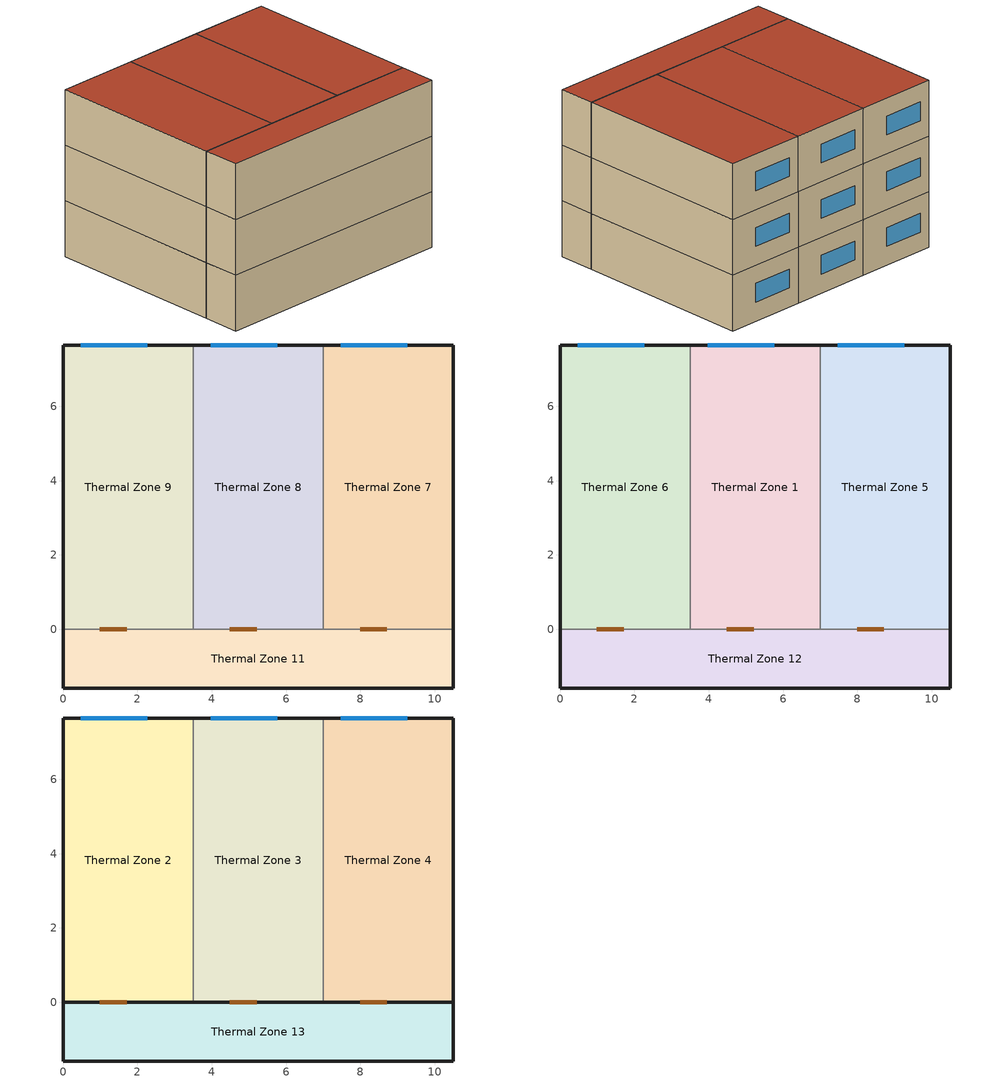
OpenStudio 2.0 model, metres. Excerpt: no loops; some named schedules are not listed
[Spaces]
Thermal Zone 9
 floor ground (ExtSlabCarpet 4in ClimateZone 1-8): 3.5,7.65 3.5,0 0,0 0,7.65 z0
 wall outside (ASHRAE 189.1-2009 ExtWall Mass ClimateZone 1): 3.5,7.65 0,7.65 0,0 z0:2.35
 wall to Thermal Zone 11 (Interior Wall): 0,0 3.5,0 z0:2.35
 wall to Thermal Zone 8 (Interior Wall): 3.5,0 3.5,7.65 z0:2.35
 window (ASHRAE 189.1-2009 ExtWindow ClimateZone 1): 2.26,7.65 0.47,7.65 z0.8:1.59
 door inside (Interior Door): 0.99,0 1.71,0 z0:1.76
Thermal Zone 7
 floor ground (ExtSlabCarpet 4in ClimateZone 1-8): 10.5,7.65 10.5,0 7,0 7,7.65 z0
 wall outside (ASHRAE 189.1-2009 ExtWall Mass ClimateZone 1): 10.5,0 10.5,7.65 7,7.65 z0:2.35
 wall to Thermal Zone 11 (Interior Wall): 7,0 10.5,0 z0:2.35
 wall to Thermal Zone 8 (Interior Wall): 7,7.65 7,0 z0:2.35
 window (ASHRAE 189.1-2009 ExtWindow ClimateZone 1): 9.26,7.65 7.47,7.65 z0.8:1.59
 door inside (Exterior Door): 7.99,0 8.71,0 z0:1.76
Thermal Zone 8
 floor ground (ExtSlabCarpet 4in ClimateZone 1-8): 7,7.65 7,0 3.5,0 3.5,7.65 z0
 wall outside (ASHRAE 189.1-2009 ExtWall Mass ClimateZone 1): 7,7.65 3.5,7.65 z0:2.35
 wall to Thermal Zone 11 (Interior Wall): 3.5,0 7,0 z0:2.35
 window (ASHRAE 189.1-2009 ExtWindow ClimateZone 1): 5.76,7.65 3.97,7.65 z0.8:1.59
 door inside (Exterior Door): 4.49,0 5.21,0 z0:1.76
Thermal Zone 11
 floor ground (ExtSlabCarpet 4in ClimateZone 1-8): 10.5,0 10.5,-1.58 0,-1.58 0,0 z0
 wall outside (Interior Wall): 10.5,-1.58 10.5,0 z0:2.35
 wall outside (ASHRAE 189.1-2009 ExtWall Mass ClimateZone 5): 0,0 0,-1.58 10.5,-1.58 z0:2.35
Thermal Zone 6
 floor to Thermal Zone 9 (Interior Floor): 3.5,7.65 3.5,0 0,0 0,7.65 z2.35
 wall outside (ASHRAE 189.1-2009 ExtWall Mass ClimateZone 5): 3.5,7.65 0,7.65 0,0 z2.35:4.7
 wall to Thermal Zone 1 (Interior Wall): 3.5,0 3.5,7.65 z2.35:4.7
 wall to Thermal Zone 12 (Interior Wall): 0,0 3.5,0 z2.35:4.7
 window (ASHRAE 189.1-2009 ExtWindow ClimateZone 4-5): 2.26,7.65 0.47,7.65 z3.15:3.94
 door inside (Interior Door): 0.99,0 1.71,0 z2.35:4.11
Thermal Zone 5
 floor to Thermal Zone 7 (Interior Floor): 10.5,7.65 10.5,0 7,0 7,7.65 z2.35
 wall outside (ASHRAE 189.1-2009 ExtWall Mass ClimateZone 1): 10.5,7.65 7,7.65 z2.35:4.7
 wall outside (Interior Wall): 10.5,0 10.5,7.65 z2.35:4.7
 wall to Thermal Zone 12 (Interior Wall): 7,0 10.5,0 z2.35:4.7
 wall to Thermal Zone 1 (Interior Wall): 7,7.65 7,0 z2.35:4.7
 window (ASHRAE 189.1-2009 ExtWindow ClimateZone 1): 9.26,7.65 7.47,7.65 z3.15:3.94
 door inside (Exterior Door): 7.99,0 8.71,0 z2.35:4.11
Thermal Zone 1
 floor to Thermal Zone 8 (Interior Floor): 7,7.65 7,0 3.5,0 3.5,7.65 z2.35
 wall outside (ASHRAE 189.1-2009 ExtWall Mass ClimateZone 1): 7,7.65 3.5,7.65 z2.35:4.7
 wall to Thermal Zone 12 (Interior Wall): 3.5,0 7,0 z2.35:4.7
 window (ASHRAE 189.1-2009 ExtWindow ClimateZone 1): 5.76,7.65 3.97,7.65 z3.15:3.94
 door inside (Exterior Door): 4.49,0 5.21,0 z2.35:4.11
Thermal Zone 12
 floor to Thermal Zone 11 (Interior Floor): 10.5,0 10.5,-1.58 0,-1.58 0,0 z2.35
 wall outside (ASHRAE 189.1-2009 ExtWall Mass ClimateZone 5): 0,0 0,-1.58 10.5,-1.58 10.5,0 z2.35:4.7
Thermal Zone 2
 floor to Thermal Zone 6 (Interior Floor): 3.5,7.65 3.5,0 0,0 0,7.65 z4.7
 wall outside (ASHRAE 189.1-2009 ExtWall Mass ClimateZone 1): 3.5,7.65 0,7.65 0,0 z4.7:7.05
 wall to Thermal Zone 3 (Interior Wall): 3.5,0 3.5,7.65 z4.7:7.05
 wall to Thermal Zone 13 (Interior Wall): 0,0 3.5,0 z4.7:7.05
 window (ASHRAE 189.1-2009 ExtWindow ClimateZone 1): 2.26,7.65 0.47,7.65 z5.5:6.29
 door inside (Interior Door): 0.99,0 1.71,0 z4.7:6.46
 roof outside (Interior Ceiling): 3.5,0 3.5,7.65 0,7.65 0,0 z7.05
Thermal Zone 13
 floor to Thermal Zone 12 (Interior Floor): 10.5,0 10.5,-1.58 0,-1.58 0,0 z4.7
 wall outside (ASHRAE 189.1-2009 ExtWall Mass ClimateZone 5): 0,0 0,-1.58 10.5,-1.58 10.5,0 z4.7:7.05
 wall outside (Interior Wall): 10.5,0 0,0 z4.7:7.05
 wall to Thermal Zone 3 (Interior Wall): 7,0 3.5,0 z4.7:7.05
 wall to Thermal Zone 4 (ASHRAE 189.1-2009 ExtWall Mass ClimateZone 1): 10.5,0 7,0 z4.7:7.05
 door inside (Exterior Door): 5.21,0 4.49,0 / 8.71,0 7.99,0 z4.7:6.46
 roof outside (Interior Ceiling): 10.5,-1.58 10.5,0 0,0 0,-1.58 z7.05
Thermal Zone 3
 floor to Thermal Zone 1 (Interior Floor): 7,7.65 7,0 3.5,0 3.5,7.65 z4.7
 wall outside (ASHRAE 189.1-2009 ExtWall Mass ClimateZone 1): 7,7.65 3.5,7.65 z4.7:7.05
 wall to Thermal Zone 4 (Interior Wall): 7,0 7,7.65 z4.7:7.05
 window (ASHRAE 189.1-2009 ExtWindow ClimateZone 1): 5.76,7.65 3.97,7.65 z5.5:6.29
 roof outside (Interior Ceiling): 7,0 7,7.65 3.5,7.65 3.5,0 z7.05
Thermal Zone 4
 floor to Thermal Zone 5 (Interior Floor): 10.5,7.65 10.5,0 7,0 7,7.65 z4.7
 wall outside (ASHRAE 189.1-2009 ExtWall Mass ClimateZone 1): 10.5,0 10.5,7.65 7,7.65 z4.7:7.05
 window (ASHRAE 189.1-2009 ExtWindow ClimateZone 1): 9.26,7.65 7.47,7.65 z5.5:6.29
 roof outside (Interior Ceiling): 10.5,0 10.5,7.65 7,7.65 7,0 z7.05
[Site]
TAIPEI: Latitude {deg}=25.07; Longitude {deg}=121.55; Time Zone {hr}=8; Elevation {m}=6
[SizingPeriod:DesignDay] Barometric Pressure {Pa}=101253; Sky Clearness=0; Rain Indicator=0; Snow Indicator=0; Day of Month=21; Daylight Saving Time Indicator=0; Dry-Bulb Temperature Range Modifier Type=DefaultMultipliers
Name | Maximum Dry-Bulb Temperature {C} | Daily Dry-Bulb Temperature Range {deltaC} | Humidity Indicating Conditions at Maximum Dry-Bulb | Wind Speed {m/s} | Wind Direction {deg} | Month | Day Type | Humidity Indicating Type | Solar Model Indicator | ASHRAE Taub | ASHRAE Taud
TAIPEI Ann Htg Wind 99.6% Condns WS=>MCDB | 17.3 | 0 | 17.3 | 9 | 90 | 1 | WinterDesignDay | Wetbulb | ASHRAEClearSky
TAIPEI Ann Clg .4% Condns Enth=>MDB | 32.9 | 7.2 | 89800 | 5 | 270 | 7 | SummerDesignDay | Enthalpy | ASHRAETau | 0.538 | 1.93
TAIPEI Ann Hum_n 99.6% Condns DP=>MCDB | 11.4 | 0 | 3.8 | 1.8 | 90 | 1 | WinterDesignDay | Dewpoint | ASHRAEClearSky
TAIPEI Ann Htg 99.6% Condns DB | 9 | 0 | 9 | 1.8 | 90 | 1 | WinterDesignDay | Wetbulb | ASHRAEClearSky
[Building]
Building 1
[ClimateZones]
Climate Zone Institution Name 2=CEC; Climate Zone Document Name 2=California Climate Zone Descriptions; Climate Zone Document Year 2=1995
[Construction]
ASHRAE 189.1-2009 ExtWall Mass ClimateZone 1: 1IN Stucco, 8IN Concrete HW, Wall Insulation [31], 1/2IN Gypsum
ASHRAE 189.1-2009 ExtWindow ClimateZone 4-5: Theoretical Glass [207]
Interior Wall; Interior Wall 2: G01a 19mm gypsum board, F04 Wall air space resistance, G01a 19mm gypsum board
ASHRAE 189.1-2009 ExtWall Mass ClimateZone 5: 1IN Stucco, 8IN Concrete HW, Wall Insulation [40], 1/2IN Gypsum
Exterior Door; Exterior Door 2: F08 Metal surface, I01 25mm insulation board
Interior Ceiling; Interior Ceiling 2: M11 100mm lightweight concrete, F05 Ceiling air space resistance, F16 Acoustic tile
Interior Door; Interior Partition 2; Interior Door 2: G05 25mm wood
ASHRAE 189.1-2009 ExtWindow ClimateZone 1: Theoretical Glass [167]
ExtSlabCarpet 4in ClimateZone 1-8; ExtSlabCarpet 4in ClimateZone 1-8 2: MAT-CC05 4 HW CONCRETE, CP02 CARPET PAD
Interior Floor; Interior Floor 2: F16 Acoustic tile, F05 Ceiling air space resistance, M11 100mm lightweight concrete
ASHRAE 189.1-2009 ExtWall Mass ClimateZone 8: 1IN Stucco, 8IN Concrete HW, Wall Insulation [36], 1/2IN Gypsum
ASHRAE 189.1-2009 ExtRoof IEAD ClimateZone 2-5 2: Roof Membrane, Roof Insulation [21], Metal Decking
ASHRAE 189.1-2009 ExtWindow ClimateZone 8: Theoretical Glass [202] 2
Interior Window 2: Clear 3mm 2
[Material] Thermal Absorptance=0.9
Name | Roughness | Thickness {m} | Conductivity {W/m-K} | Density {kg/m3} | Specific Heat {J/kg-K} | Solar Absorptance | Visible Absorptance
1IN Stucco | Smooth | 0.0253 | 0.6918 | 1858 | 837 | 0.92 | 0.92
8IN Concrete HW | MediumRough | 0.2033 | 1.7296 | 2243 | 837 | 0.65 | 0.65
Wall Insulation [31] | MediumRough | 0.0337 | 0.0432 | 91 | 837 | 0.5 | 0.5
1/2IN Gypsum | Smooth | 0.0127 | 0.16 | 784.9 | 830 | 0.4 | 0.4
G01a 19mm gypsum board | MediumSmooth | 0.019 | 0.16 | 800 | 1090 | 0.4 | 0.4
Wall Insulation [40] | MediumRough | 0.0794 | 0.0432 | 91 | 837 | 0.5 | 0.5
F08 Metal surface | Smooth | 0.0008 | 45.28 | 7824 | 500 | 0.7 | 0.7
I01 25mm insulation board | MediumRough | 0.0254 | 0.03 | 43 | 1210 | 0.6 | 0.6
Wall Insulation [36] | MediumRough | 0.0566 | 0.0432 | 91 | 837 | 0.5 | 0.5
M11 100mm lightweight concrete | MediumRough | 0.1016 | 0.53 | 1280 | 840 | 0.5 | 0.5
F16 Acoustic tile | MediumSmooth | 0.0191 | 0.06 | 368 | 590 | 0.3 | 0.3
G05 25mm wood | MediumSmooth | 0.0254 | 0.15 | 608 | 1630 | 0.5 | 0.5
Roof Membrane | VeryRough | 0.0095 | 0.16 | 1121.29 | 1460 | 0.7 | 0.7
Metal Decking | MediumSmooth | 0.0015 | 45.006 | 7680 | 418.4 | 0.6 | 0.6
MAT-CC05 4 HW CONCRETE | Rough | 0.1016 | 1.311 | 2240 | 836.8 | 0.85 | 0.85
Roof Insulation [21] | MediumRough | 0.2105 | 0.049 | 265 | 836.8 | 0.7 | 0.7
[WindowMaterial:Glazing] Optical Data Type=SpectralAverage; Thickness {m}=0.003; Back Side Solar Reflectance at Normal Incidence=0; Back Side Visible Reflectance at Normal Incidence=0; Infrared Transmittance at Normal Incidence=0; Dirt Correction Factor for Solar and Visible Transmittance=1; Solar Diffusing=No
Name | Solar Transmittance at Normal Incidence | Front Side Solar Reflectance at Normal Incidence | Visible Transmittance at Normal Incidence | Front Side Visible Reflectance at Normal Incidence | Front Side Infrared Hemispherical Emissivity | Back Side Infrared Hemispherical Emissivity | Conductivity {W/m-K}
Theoretical Glass [207] | 0.3311 | 0.6189 | 0.44 | 0.51 | 0.9 | 0.9 | 0.0133
Theoretical Glass [167] | 0.2374 | 0.7126 | 0.2512 | 0.6988 | 0.985 | 0.985 | 2.1073
Theoretical Glass [202] 2 | 0.2325 | 0.7175 | 0.3192 | 0.6308 | 0.9 | 0.9 | 0.0192
Clear 3mm 2 | 0.837 | 0.075 | 0.898 | 0.081 | 0.84 | 0.84 | 0.9
[Material:AirGap]
Name | Thermal Resistance {m2-K/W}
F04 Wall air space resistance | 0.15
F05 Ceiling air space resistance | 0.18
[Material:NoMass]
CP02 CARPET PAD: Roughness=Smooth; Thermal Resistance {m2-K/W}=0.1; Thermal Absorptance=0.9; Solar Absorptance=0.8; Visible Absorptance=0.8
[DefaultConstructionSet]
189.1-2009 - CZ3 - Office 1: Default Exterior Surface Constructions=Default Surface Constructions 10; Default Interior Surface Constructions=Default Surface Constructions 11; Default Ground Contact Surface Constructions=Default Surface Constructions 12; Default Exterior SubSurface Constructions=Default Sub Surface Constructions 7; Default Interior SubSurface Constructions=Default Sub Surface Constructions 8; Interior Partition Construction=Interior Partition 2
[DefaultSurfaceConstructions]
Name | Floor Construction | Wall Construction | Roof Ceiling Construction
Default Surface Constructions 10 | ExtSlabCarpet 4in ClimateZone 1-8 2 | ASHRAE 189.1-2009 ExtWall Mass ClimateZone 8 | ASHRAE 189.1-2009 ExtRoof IEAD ClimateZone 2-5 2
Default Surface Constructions 11 | Interior Floor 2 | Interior Wall 2 | Interior Ceiling 2
Default Surface Constructions 12 | ExtSlabCarpet 4in ClimateZone 1-8 2 | ExtSlabCarpet 4in ClimateZone 1-8 2 | ExtSlabCarpet 4in ClimateZone 1-8 2
[DefaultSubSurfaceConstructions]
Name | Fixed Window Construction | Operable Window Construction | Door Construction | Tubular Daylight Dome Construction | Tubular Daylight Diffuser Construction
Default Sub Surface Constructions 7 | ASHRAE 189.1-2009 ExtWindow ClimateZone 8 | ASHRAE 189.1-2009 ExtWindow ClimateZone 8 | Exterior Door 2 | Interior Window 2 | Interior Window 2
Default Sub Surface Constructions 8 | Interior Window 2 | Interior Window 2 | Interior Door 2
[ThermalZone] Use Ideal Air Loads=No
Name | Thermostat
Thermal Zone 9 Thermal Zone; Thermal Zone 2 Thermal Zone; Thermal Zone 6 Thermal Zone; Thermal Zone 7 Thermal Zone; Thermal Zone 8 Thermal Zone; Thermal Zone 11 Thermal Zone; Thermal Zone 5 Thermal Zone; Thermal Zone 13 Thermal Zone; Thermal Zone 3 Thermal Zone; Thermal Zone 4 Thermal Zone; Thermal Zone 12 Thermal Zone
Thermal Zone 1 Thermal Zone | Thermostat Setpoint Dual Setpoint 1
[Space]
Name | Space Type | Default Construction Set | Default Schedule Set | Thermal Zone
Thermal Zone 9 | 189.1-2009 - Office - IT_Room - CZ1-3 | 189.1-2009 - CZ3 - Office 1 | 189.1-2009 - Office - IT_Room - CZ1-3 Schedule Set 8 | Thermal Zone 9 Thermal Zone
Thermal Zone 2 | 189.1-2009 - Office - IT_Room - CZ1-3 | 189.1-2009 - CZ3 - Office 1 | 189.1-2009 - Office - IT_Room - CZ1-3 Schedule Set 1 | Thermal Zone 2 Thermal Zone
Thermal Zone 6 | 189.1-2009 - Office - IT_Room - CZ1-3 | 189.1-2009 - CZ3 - Office 1 | 189.1-2009 - Office - IT_Room - CZ1-3 Schedule Set 5 | Thermal Zone 6 Thermal Zone
Thermal Zone 7 | 189.1-2009 - Office - IT_Room - CZ1-3 | 189.1-2009 - CZ3 - Office 1 | 189.1-2009 - Office - IT_Room - CZ1-3 Schedule Set 6 | Thermal Zone 7 Thermal Zone
Thermal Zone 8 | 189.1-2009 - Office - IT_Room - CZ1-3 | 189.1-2009 - CZ3 - Office 1 | 189.1-2009 - Office - IT_Room - CZ1-3 Schedule Set 7 | Thermal Zone 8 Thermal Zone
Thermal Zone 11 |  |  |  | Thermal Zone 11 Thermal Zone
Thermal Zone 5 | 189.1-2009 - Office - IT_Room - CZ1-3 | 189.1-2009 - CZ3 - Office 1 | 189.1-2009 - Office - IT_Room - CZ1-3 Schedule Set 4 | Thermal Zone 5 Thermal Zone
Thermal Zone 13 |  |  |  | Thermal Zone 13 Thermal Zone
Thermal Zone 3 | 189.1-2009 - Office - IT_Room - CZ1-3 | 189.1-2009 - CZ3 - Office 1 | 189.1-2009 - Office - IT_Room - CZ1-3 Schedule Set 2 | Thermal Zone 3 Thermal Zone
Thermal Zone 1 | 189.1-2009 - Office - IT_Room - CZ1-3 | 189.1-2009 - CZ3 - Office 1 | 189.1-2009 - Office - IT_Room - CZ4-8 Schedule Set | Thermal Zone 1 Thermal Zone
Thermal Zone 10 | 189.1-2009 - Office - IT_Room - CZ1-3 | 189.1-2009 - CZ3 - Office 1 | 189.1-2009 - Office - IT_Room - CZ1-3 Schedule Set
Thermal Zone 4 | 189.1-2009 - Office - IT_Room - CZ1-3 | 189.1-2009 - CZ3 - Office 1 | 189.1-2009 - Office - IT_Room - CZ1-3 Schedule Set 3 | Thermal Zone 4 Thermal Zone
Thermal Zone 12 |  |  |  | Thermal Zone 12 Thermal Zone
[People:Definition] Number of People Calculation Method=People/Area; Fraction Radiant=0.3
Name | People per Space Floor Area {person/m2}
189.1-2009 - Office - IT_Room - CZ1-3 People Definition | 0.0538196
189.1-2009 - Office - OpenOffice - CZ4-8 People Definition | 0.0565105
[People]
Name | People Definition | Number of People Schedule | Activity Level Schedule | Space or SpaceType
189.1-2009 - Office - IT_Room - CZ1-3 People | 189.1-2009 - Office - IT_Room - CZ1-3 People Definition | Office Misc Occ | Office Activity
189.1-2009 - Office - OpenOffice - CZ4-8 People | 189.1-2009 - Office - OpenOffice - CZ4-8 People Definition | Office Work Occ | Office Activity
189.1-2009 - Office - IT_Room - CZ1-3 People 1 | 189.1-2009 - Office - IT_Room - CZ1-3 People Definition |  |  | 189.1-2009 - Office - IT_Room - CZ1-3
[ElectricEquipment:Definition] Design Level Calculation Method=Watts/Area
Name | Watts per Space Floor Area {W/m2}
189.1-2009 - Office - OpenOffice - CZ4-8 Electric Equipment Definition | 7.64238
189.1-2009 - Office - IT_Room - CZ1-3 Electric Equipment Definition | 16.7917
[ElectricEquipment]
Name | Electric Equipment Definition | Schedule | Space or SpaceType
189.1-2009 - Office - OpenOffice - CZ4-8 Electric Equipment | 189.1-2009 - Office - OpenOffice - CZ4-8 Electric Equipment Definition | Office Bldg Equip
189.1-2009 - Office - IT_Room - CZ1-3 Electric Equipment | 189.1-2009 - Office - IT_Room - CZ1-3 Electric Equipment Definition | Office Bldg Equip
189.1-2009 - Office - IT_Room - CZ1-3 Electric Equipment 1 | 189.1-2009 - Office - IT_Room - CZ1-3 Electric Equipment Definition |  | 189.1-2009 - Office - IT_Room - CZ1-3
[SpaceInfiltration:DesignFlowRate] Design Flow Rate Calculation Method=Flow/ExteriorArea
Name | Schedule | Flow per Exterior Surface Area {m3/s-m2} | Space or SpaceType
189.1-2009 - Office - IT_Room - CZ1-3 Infiltration | Office Infil Quarter On | 0.00030226
189.1-2009 - Office - OpenOffice - CZ4-8 Infiltration | Office Infil Quarter On | 0.000226568
189.1-2009 - Office - IT_Room - CZ1-3 Infiltration 1 |  | 0.00030226 | 189.1-2009 - Office - IT_Room - CZ1-3
189.1-2009 - Office - IT_Room - CZ1-3 Infiltration 2 |  | 0.00030226 | Thermal Zone 1
189.1-2009 - Office - IT_Room - CZ1-3 Infiltration 3 |  | 0.00030226 | Thermal Zone 9
189.1-2009 - Office - IT_Room - CZ1-3 Infiltration 4 |  | 0.00030226 | Thermal Zone 8
189.1-2009 - Office - IT_Room - CZ1-3 Infiltration 5 |  | 0.00030226 | Thermal Zone 7
189.1-2009 - Office - IT_Room - CZ1-3 Infiltration 7 |  | 0.00030226 | Thermal Zone 4
189.1-2009 - Office - IT_Room - CZ1-3 Infiltration 8 |  | 0.00030226 | Thermal Zone 5
189.1-2009 - Office - IT_Room - CZ1-3 Infiltration 9 |  | 0.00030226 | Thermal Zone 2
189.1-2009 - Office - IT_Room - CZ1-3 Infiltration 10 |  | 0.00030226 | Thermal Zone 3
189.1-2009 - Office - IT_Room - CZ1-3 Infiltration 11 |  | 0.00030226 | Thermal Zone 6
189.1-2009 - Office - IT_Room - CZ1-3 Infiltration 12 |  | 0.00030226 | Thermal Zone 10
[Lights:Definition] Design Level Calculation Method=Watts/Area; Watts per Space Floor Area {W/m2}=10.6563
189.1-2009 - Office - OpenOffice - CZ4-8 Lights Definition; 189.1-2009 - Office - IT_Room - CZ1-3 Lights Definition
[Lights]
Name | Lights Definition | Schedule | Space or SpaceType
189.1-2009 - Office - OpenOffice - CZ4-8 Lights | 189.1-2009 - Office - OpenOffice - CZ4-8 Lights Definition | Office Bldg Light
189.1-2009 - Office - IT_Room - CZ1-3 Lights | 189.1-2009 - Office - IT_Room - CZ1-3 Lights Definition | Office Bldg Light
189.1-2009 - Office - IT_Room - CZ1-3 Lights 1 | 189.1-2009 - Office - IT_Room - CZ1-3 Lights Definition |  | 189.1-2009 - Office - IT_Room - CZ1-3
[DefaultScheduleSet]
Name | Number of People Schedule | People Activity Level Schedule | Lighting Schedule | Electric Equipment Schedule | Infiltration Schedule
189.1-2009 - Office - IT_Room - CZ4-8 Schedule Set | Office Misc Occ 1 | Office Activity 1 | Office Bldg Light 1 | Office Bldg Equip 1 | Office Infil Quarter On 1
189.1-2009 - Office - IT_Room - CZ1-3 Schedule Set | Office Misc Occ 2 | Office Activity 2 | Office Bldg Light 2 | Office Bldg Equip 2 | Office Infil Quarter On 2
189.1-2009 - Office - IT_Room - CZ1-3 Schedule Set 1 | Office Misc Occ 3 | Office Activity 3 | Office Bldg Light 3 | Office Bldg Equip 3 | Office Infil Quarter On 3
189.1-2009 - Office - IT_Room - CZ1-3 Schedule Set 2 | Office Misc Occ 4 | Office Activity 4 | Office Bldg Light 4 | Office Bldg Equip 4 | Office Infil Quarter On 4
189.1-2009 - Office - IT_Room - CZ1-3 Schedule Set 3 | Office Misc Occ 5 | Office Activity 5 | Office Bldg Light 5 | Office Bldg Equip 5 | Office Infil Quarter On 5
189.1-2009 - Office - IT_Room - CZ1-3 Schedule Set 4 | Office Misc Occ 6 | Office Activity 6 | Office Bldg Light 6 | Office Bldg Equip 6 | Office Infil Quarter On 6
189.1-2009 - Office - IT_Room - CZ1-3 Schedule Set 5 | Office Misc Occ 7 | Office Activity 7 | Office Bldg Light 7 | Office Bldg Equip 7 | Office Infil Quarter On 7
189.1-2009 - Office - IT_Room - CZ1-3 Schedule Set 6 | Office Misc Occ 8 | Office Activity 8 | Office Bldg Light 8 | Office Bldg Equip 8 | Office Infil Quarter On 8
189.1-2009 - Office - IT_Room - CZ1-3 Schedule Set 7 | Office Misc Occ 9 | Office Activity 9 | Office Bldg Light 9 | Office Bldg Equip 9 | Office Infil Quarter On 9
189.1-2009 - Office - IT_Room - CZ1-3 Schedule Set 8 | Office Misc Occ 10 | Office Activity 10 | Office Bldg Light 10 | Office Bldg Equip 10 | Office Infil Quarter On 10
189.1-2009 - Office - IT_Room - CZ1-3 Schedule Set 9 | Office Misc Occ 13 | Office Activity 13 | Office Bldg Light 13 | Office Bldg Equip 13 | Office Infil Quarter On 13
[SpaceType]
189.1-2009 - Office - IT_Room - CZ1-3: Default Schedule Set=189.1-2009 - Office - IT_Room - CZ1-3 Schedule Set 9; Design Specification Outdoor Air Object=189.1-2009 - Office - IT_Room - CZ1-3 Ventilation; Standards Building Type=Office; Standards Space Type=IT_Room
[DesignSpecification:OutdoorAir]
189.1-2009 - Office - IT_Room - CZ1-3 Ventilation: Outdoor Air Method=Sum; Outdoor Air Flow per Floor Area {m3/s-m2}=0.000254
[SpaceInfiltration:EffectiveLeakageArea] Effective Air Leakage Area {cm2}=100; Stack Coefficient=0.1; Wind Coefficient=0.1
Name | Space or SpaceType
Space Infiltration Effective Leakage Area 1 | Thermal Zone 1
Space Infiltration Effective Leakage Area 2 | Thermal Zone 9
Space Infiltration Effective Leakage Area 3 | Thermal Zone 8
Space Infiltration Effective Leakage Area 4 | Thermal Zone 7
Space Infiltration Effective Leakage Area 6 | Thermal Zone 4
Space Infiltration Effective Leakage Area 7 | Thermal Zone 5
Space Infiltration Effective Leakage Area 8 | Thermal Zone 2
Space Infiltration Effective Leakage Area 9 | Thermal Zone 3
Space Infiltration Effective Leakage Area 10 | Thermal Zone 6
Space Infiltration Effective Leakage Area 11 | Thermal Zone 10
[ThermostatSetpoint:DualSetpoint]
Thermostat Setpoint Dual Setpoint 1: Cooling Setpoint Temperature Schedule=Large Office ClgSetp 1
[Schedule:Day]
Office Infil Quarter On Rule 1 Day Schedule; Office Bldg Equip Summer Design Day; Office Bldg Light Summer Design Day; Office Bldg Light Summer Design Day 1; Office Bldg Equip Summer Design Day 1; Office Bldg Light Summer Design Day 2; Office Bldg Equip Summer Design Day 2; Office Bldg Light Summer Design Day 3; Office Bldg Equip Summer Design Day 3; Office Infil Quarter On Rule 1 Day Schedule 3; Office Bldg Light Summer Design Day 4; Office Bldg Equip Summer Design Day 4; Office Bldg Light Summer Design Day 5; Office Bldg Equip Summer Design Day 5; Office Bldg Light Summer Design Day 6; Office Bldg Equip Summer Design Day 6; Office Bldg Light Summer Design Day 7; Office Bldg Equip Summer Design Day 7; Office Infil Quarter On Rule 1 Day Schedule 7; Office Bldg Light Summer Design Day 8; Office Bldg Equip Summer Design Day 8; Office Bldg Light Summer Design Day 9; Office Bldg Equip Summer Design Day 9; Office Bldg Light Summer Design Day 10; Office Bldg Equip Summer Design Day 10; Office Infil Quarter On Rule 1 Day Schedule 10; Office Bldg Light Summer Design Day 13; Office Bldg Equip Summer Design Day 13: 24, 0, 1
Office Infil Quarter On Default Schedule; Office Infil Quarter On Summer Design Day; Office Infil Quarter On Default Schedule 1; Office Infil Quarter On Summer Design Day 1; Office Infil Quarter On Default Schedule 2; Office Infil Quarter On Summer Design Day 2; Office Infil Quarter On Default Schedule 3; Office Infil Quarter On Summer Design Day 3; Office Infil Quarter On Default Schedule 4; Office Infil Quarter On Summer Design Day 4; Office Infil Quarter On Default Schedule 5; Office Infil Quarter On Summer Design Day 5; Office Infil Quarter On Default Schedule 6; Office Infil Quarter On Summer Design Day 6; Office Infil Quarter On Default Schedule 7; Office Infil Quarter On Summer Design Day 7; Office Infil Quarter On Default Schedule 8; Office Infil Quarter On Summer Design Day 8; Office Infil Quarter On Default Schedule 9; Office Infil Quarter On Summer Design Day 9; Office Infil Quarter On Default Schedule 10; Office Infil Quarter On Summer Design Day 10; Office Infil Quarter On Default Schedule 13; Office Infil Quarter On Summer Design Day 13: 6, 0, 1, 22, 0, 0.25, 24, 0, 1
Office Infil Quarter On Rule 2 Day Schedule; Office Infil Quarter On Winter Design Day; Office Infil Quarter On Winter Design Day 1; Office Infil Quarter On Winter Design Day 2; Office Infil Quarter On Winter Design Day 3; Office Infil Quarter On Rule 2 Day Schedule 3; Office Infil Quarter On Winter Design Day 4; Office Infil Quarter On Winter Design Day 5; Office Infil Quarter On Winter Design Day 6; Office Infil Quarter On Winter Design Day 7; Office Infil Quarter On Winter Design Day 8; Office Infil Quarter On Winter Design Day 9; Office Infil Quarter On Winter Design Day 10; Office Infil Quarter On Rule 2 Day Schedule 10; Office Infil Quarter On Winter Design Day 13: 6, 0, 1, 18, 0, 0.25, 24, 0, 1
Office Bldg Occ Rule 1 Day Schedule 1; Office Bldg Occ Winter Design Day 1; Office Bldg Occ Rule 1 Day Schedule; Office Bldg Equip Winter Design Day; Office Bldg Occ Winter Design Day; Office Bldg Light Winter Design Day; Office Bldg Occ Winter Design Day 2; Office Bldg Light Winter Design Day 1; Office Bldg Equip Winter Design Day 1; Office Bldg Occ Winter Design Day 3; Office Bldg Light Winter Design Day 2; Office Bldg Equip Winter Design Day 2; Office Bldg Occ Winter Design Day 4; Office Bldg Occ Rule 1 Day Schedule 4; Office Bldg Light Winter Design Day 3; Office Bldg Equip Winter Design Day 3; Office Bldg Occ Winter Design Day 5; Office Bldg Light Winter Design Day 4; Office Bldg Equip Winter Design Day 4; Office Bldg Occ Winter Design Day 6; Office Bldg Light Winter Design Day 5; Office Bldg Equip Winter Design Day 5; Office Bldg Occ Winter Design Day 7; Office Bldg Light Winter Design Day 6; Office Bldg Equip Winter Design Day 6; Office Bldg Occ Winter Design Day 8; Office Bldg Occ Rule 1 Day Schedule 8; Office Bldg Light Winter Design Day 7; Office Bldg Equip Winter Design Day 7; Office Bldg Occ Winter Design Day 9; Office Bldg Light Winter Design Day 8; Office Bldg Equip Winter Design Day 8; Office Bldg Occ Winter Design Day 10; Office Bldg Light Winter Design Day 9; Office Bldg Equip Winter Design Day 9; Office Bldg Occ Winter Design Day 11; Office Bldg Occ Rule 1 Day Schedule 11; Office Bldg Light Winter Design Day 10; Office Bldg Equip Winter Design Day 10; Office Bldg Occ Winter Design Day 14; Office Bldg Light Winter Design Day 13; Office Bldg Equip Winter Design Day 13: 24, 0, 0
Office Bldg Occ Default Schedule 1; Office Bldg Occ Default Schedule 2; Office Bldg Occ Default Schedule 3; Office Bldg Occ Default Schedule 4; Office Bldg Occ Default Schedule 5; Office Bldg Occ Default Schedule 6; Office Bldg Occ Default Schedule 7; Office Bldg Occ Default Schedule 8; Office Bldg Occ Default Schedule 9; Office Bldg Occ Default Schedule 10; Office Bldg Occ Default Schedule 11; Office Bldg Occ Default Schedule 14: 6, 0, 0, 7, 0, 0.1, 8, 0, 0.2, 20, 0, 0.4, 22, 0, 0.1, 24, 0, 0.05
Office Bldg Occ Rule 2 Day Schedule 1; Office Bldg Occ Rule 2 Day Schedule 4; Office Bldg Occ Rule 2 Day Schedule 8; Office Bldg Occ Rule 2 Day Schedule 11: 6, 0, 0, 8, 0, 0.1, 14, 0, 0.25, 17, 0, 0.1, 24, 0, 0
Office Bldg Occ Summer Design Day 1; Office Bldg Occ Summer Design Day; Office Bldg Occ Summer Design Day 2; Office Bldg Occ Summer Design Day 3; Office Bldg Occ Summer Design Day 4; Office Bldg Occ Summer Design Day 5; Office Bldg Occ Summer Design Day 6; Office Bldg Occ Summer Design Day 7; Office Bldg Occ Summer Design Day 8; Office Bldg Occ Summer Design Day 9; Office Bldg Occ Summer Design Day 10; Office Bldg Occ Summer Design Day 11; Office Bldg Occ Summer Design Day 14: 6, 0, 0, 22, 0, 1, 24, 0, 0.05
Office Activity Default Schedule; Office Activity Summer Design Day; Office Activity Winter Design Day; Office Activity Default Schedule 1; Office Activity Summer Design Day 1; Office Activity Winter Design Day 1; Office Activity Default Schedule 2; Office Activity Summer Design Day 2; Office Activity Winter Design Day 2; Office Activity Default Schedule 3; Office Activity Summer Design Day 3; Office Activity Winter Design Day 3; Office Activity Default Schedule 4; Office Activity Summer Design Day 4; Office Activity Winter Design Day 4; Office Activity Default Schedule 5; Office Activity Summer Design Day 5; Office Activity Winter Design Day 5; Office Activity Default Schedule 6; Office Activity Summer Design Day 6; Office Activity Winter Design Day 6; Office Activity Default Schedule 7; Office Activity Summer Design Day 7; Office Activity Winter Design Day 7; Office Activity Default Schedule 8; Office Activity Summer Design Day 8; Office Activity Winter Design Day 8; Office Activity Default Schedule 9; Office Activity Summer Design Day 9; Office Activity Winter Design Day 9; Office Activity Default Schedule 10; Office Activity Summer Design Day 10; Office Activity Winter Design Day 10; Office Activity Default Schedule 13; Office Activity Summer Design Day 13; Office Activity Winter Design Day 13: 24, 0, 132
Office Bldg Equip Rule 1 Day Schedule; Office Bldg Equip Rule 1 Day Schedule 3; Office Bldg Equip Rule 1 Day Schedule 7; Office Bldg Equip Rule 1 Day Schedule 10: 24, 0, 0.3
Office Bldg Equip Default Schedule; Office Bldg Equip Default Schedule 1; Office Bldg Equip Default Schedule 2; Office Bldg Equip Default Schedule 3; Office Bldg Equip Default Schedule 4; Office Bldg Equip Default Schedule 5; Office Bldg Equip Default Schedule 6; Office Bldg Equip Default Schedule 7; Office Bldg Equip Default Schedule 8; Office Bldg Equip Default Schedule 9; Office Bldg Equip Default Schedule 10; Office Bldg Equip Default Schedule 13: 8, 0, 0.4, 12, 0, 0.9, 13, 0, 0.8, 17, 0, 0.9, 18, 0, 0.8, 20, 0, 0.6, 22, 0, 0.5, 24, 0, 0.4
Office Bldg Equip Rule 2 Day Schedule; Office Bldg Equip Rule 2 Day Schedule 3; Office Bldg Equip Rule 2 Day Schedule 7; Office Bldg Equip Rule 2 Day Schedule 10: 6, 0, 0.3, 8, 0, 0.4, 14, 0, 0.5, 17, 0, 0.35, 24, 0, 0.3
Office Bldg Occ Default Schedule: 6, 0, 0, 7, 0, 0.1, 8, 0, 0.2, 12, 0, 0.85, 13, 0, 0.5, 17, 0, 0.85, 18, 0, 0.7, 20, 0, 0.4, 22, 0, 0.1, 24, 0, 0.05
Office Bldg Occ Rule 2 Day Schedule: 6, 0, 0, 8, 0, 0.1, 14, 0, 0.4, 17, 0, 0.1, 24, 0, 0
Office Bldg Light Rule 1 Day Schedule; Office Bldg Light Rule 1 Day Schedule 3; Office Bldg Light Rule 1 Day Schedule 7; Office Bldg Light Rule 1 Day Schedule 10: 24, 0, 0.05
Office Bldg Light Default Schedule; Office Bldg Light Default Schedule 1; Office Bldg Light Default Schedule 2; Office Bldg Light Default Schedule 3; Office Bldg Light Default Schedule 4; Office Bldg Light Default Schedule 5; Office Bldg Light Default Schedule 6; Office Bldg Light Default Schedule 7; Office Bldg Light Default Schedule 8; Office Bldg Light Default Schedule 9; Office Bldg Light Default Schedule 10; Office Bldg Light Default Schedule 13: 5, 0, 0.05, 7, 0, 0.1, 8, 0, 0.3, 17, 0, 0.9, 18, 0, 0.7, 20, 0, 0.5, 22, 0, 0.3, 23, 0, 0.1, 24, 0, 0.05
Office Bldg Light Rule 2 Day Schedule; Office Bldg Light Rule 2 Day Schedule 3; Office Bldg Light Rule 2 Day Schedule 7; Office Bldg Light Rule 2 Day Schedule 10: 6, 0, 0.05, 8, 0, 0.1, 14, 0, 0.5, 17, 0, 0.15, 24, 0, 0.05
Large Office ClgSetp Default Schedule 1; Large Office ClgSetp Summer Design Day 1: 6, 0, 26.7, 22, 0, 24, 24, 0, 26.7
Large Office ClgSetp Winter Design Day 1; Large Office ClgSetp Rule 1 Day Schedule 1: 24, 0, 26.7
Large Office ClgSetp Rule 2 Day Schedule 1: 6, 0, 26.7, 18, 0, 24, 24, 0, 26.7
[Schedule:Year]
Office Infil Quarter On: 12, 31, Schedule:Week:Daily {d5c2a9fc-26fd-4980-b5d6-01faef85e7a5}
Office Work Occ: 12, 31, Schedule:Week:Daily {ace482c2-7a1c-40f0-a419-c8555bcb6286}
Office Bldg Light: 12, 31, Schedule:Week:Daily {9291908f-cac5-4ea4-ab83-896e6d61c45b}
Office Misc Occ: 12, 31, Schedule:Week:Daily {9ed2671f-467b-480c-bfa0-b1898098b9e5}
Office Bldg Equip: 12, 31, Schedule:Week:Daily {09ccd473-8dc0-4752-b57b-d47a1e81aa34}
Office Activity: 12, 31, Schedule:Week:Daily {6f85ba55-bdb4-4f93-84a2-e16021901975}
[Schedule:Week]
Schedule:Week:Daily {d5c2a9fc-26fd-4980-b5d6-01faef85e7a5}: Office Infil Quarter On Rule 1 Day Schedule, Office Infil Quarter On Default Schedule, Office Infil Quarter On Default Schedule, Office Infil Quarter On Default Schedule, Office Infil Quarter On Default Schedule, Office Infil Quarter On Default Schedule, Office Infil Quarter On Rule 2 Day Schedule, Office Infil Quarter On Default Schedule, Office Infil Quarter On Summer Design Day, Office Infil Quarter On Winter Design Day, Office Infil Quarter On Default Schedule, Office Infil Quarter On Default Schedule
Schedule:Week:Daily {9ed2671f-467b-480c-bfa0-b1898098b9e5}: Office Bldg Occ Rule 1 Day Schedule 1, Office Bldg Occ Default Schedule 1, Office Bldg Occ Default Schedule 1, Office Bldg Occ Default Schedule 1, Office Bldg Occ Default Schedule 1, Office Bldg Occ Default Schedule 1, Office Bldg Occ Rule 2 Day Schedule 1, Office Bldg Occ Default Schedule 1, Office Bldg Occ Summer Design Day 1, Office Bldg Occ Winter Design Day 1, Office Bldg Occ Default Schedule 1, Office Bldg Occ Default Schedule 1
Schedule:Week:Daily {6f85ba55-bdb4-4f93-84a2-e16021901975}: Office Activity Default Schedule, Office Activity Default Schedule, Office Activity Default Schedule, Office Activity Default Schedule, Office Activity Default Schedule, Office Activity Default Schedule, Office Activity Default Schedule, Office Activity Default Schedule, Office Activity Summer Design Day, Office Activity Winter Design Day, Office Activity Default Schedule, Office Activity Default Schedule
Schedule:Week:Daily {09ccd473-8dc0-4752-b57b-d47a1e81aa34}: Office Bldg Equip Rule 1 Day Schedule, Office Bldg Equip Default Schedule, Office Bldg Equip Default Schedule, Office Bldg Equip Default Schedule, Office Bldg Equip Default Schedule, Office Bldg Equip Default Schedule, Office Bldg Equip Rule 2 Day Schedule, Office Bldg Equip Default Schedule, Office Bldg Equip Summer Design Day, Office Bldg Equip Winter Design Day, Office Bldg Equip Default Schedule, Office Bldg Equip Default Schedule
Schedule:Week:Daily {ace482c2-7a1c-40f0-a419-c8555bcb6286}: Office Bldg Occ Rule 1 Day Schedule, Office Bldg Occ Default Schedule, Office Bldg Occ Default Schedule, Office Bldg Occ Default Schedule, Office Bldg Occ Default Schedule, Office Bldg Occ Default Schedule, Office Bldg Occ Rule 2 Day Schedule, Office Bldg Occ Default Schedule, Office Bldg Occ Summer Design Day, Office Bldg Occ Winter Design Day, Office Bldg Occ Default Schedule, Office Bldg Occ Default Schedule
Schedule:Week:Daily {9291908f-cac5-4ea4-ab83-896e6d61c45b}: Office Bldg Light Rule 1 Day Schedule, Office Bldg Light Default Schedule, Office Bldg Light Default Schedule, Office Bldg Light Default Schedule, Office Bldg Light Default Schedule, Office Bldg Light Default Schedule, Office Bldg Light Rule 2 Day Schedule, Office Bldg Light Default Schedule, Office Bldg Light Summer Design Day, Office Bldg Light Winter Design Day, Office Bldg Light Default Schedule, Office Bldg Light Default Schedule
[Schedule:Ruleset]
Name | Default Day Schedule | Summer Design Day Schedule | Winter Design Day Schedule
Office Misc Occ 1 | Office Bldg Occ Default Schedule 2 | Office Bldg Occ Summer Design Day 2 | Office Bldg Occ Winter Design Day 2
Office Activity 1 | Office Activity Default Schedule 1 | Office Activity Summer Design Day 1 | Office Activity Winter Design Day 1
Office Bldg Light 1 | Office Bldg Light Default Schedule 1 | Office Bldg Light Summer Design Day 1 | Office Bldg Light Winter Design Day 1
Office Bldg Equip 1 | Office Bldg Equip Default Schedule 1 | Office Bldg Equip Summer Design Day 1 | Office Bldg Equip Winter Design Day 1
Office Infil Quarter On 1 | Office Infil Quarter On Default Schedule 1 | Office Infil Quarter On Summer Design Day 1 | Office Infil Quarter On Winter Design Day 1
Office Misc Occ 2 | Office Bldg Occ Default Schedule 3 | Office Bldg Occ Summer Design Day 3 | Office Bldg Occ Winter Design Day 3
Office Activity 2 | Office Activity Default Schedule 2 | Office Activity Summer Design Day 2 | Office Activity Winter Design Day 2
Office Bldg Light 2 | Office Bldg Light Default Schedule 2 | Office Bldg Light Summer Design Day 2 | Office Bldg Light Winter Design Day 2
Office Bldg Equip 2 | Office Bldg Equip Default Schedule 2 | Office Bldg Equip Summer Design Day 2 | Office Bldg Equip Winter Design Day 2
Office Infil Quarter On 2 | Office Infil Quarter On Default Schedule 2 | Office Infil Quarter On Summer Design Day 2 | Office Infil Quarter On Winter Design Day 2
Office Misc Occ 3 | Office Bldg Occ Default Schedule 4 | Office Bldg Occ Summer Design Day 4 | Office Bldg Occ Winter Design Day 4
Office Activity 3 | Office Activity Default Schedule 3 | Office Activity Summer Design Day 3 | Office Activity Winter Design Day 3
Office Bldg Light 3 | Office Bldg Light Default Schedule 3 | Office Bldg Light Summer Design Day 3 | Office Bldg Light Winter Design Day 3
Office Bldg Equip 3 | Office Bldg Equip Default Schedule 3 | Office Bldg Equip Summer Design Day 3 | Office Bldg Equip Winter Design Day 3
Office Infil Quarter On 3 | Office Infil Quarter On Default Schedule 3 | Office Infil Quarter On Summer Design Day 3 | Office Infil Quarter On Winter Design Day 3
Office Misc Occ 4 | Office Bldg Occ Default Schedule 5 | Office Bldg Occ Summer Design Day 5 | Office Bldg Occ Winter Design Day 5
Office Activity 4 | Office Activity Default Schedule 4 | Office Activity Summer Design Day 4 | Office Activity Winter Design Day 4
Office Bldg Light 4 | Office Bldg Light Default Schedule 4 | Office Bldg Light Summer Design Day 4 | Office Bldg Light Winter Design Day 4
Office Bldg Equip 4 | Office Bldg Equip Default Schedule 4 | Office Bldg Equip Summer Design Day 4 | Office Bldg Equip Winter Design Day 4
Office Infil Quarter On 4 | Office Infil Quarter On Default Schedule 4 | Office Infil Quarter On Summer Design Day 4 | Office Infil Quarter On Winter Design Day 4
Office Misc Occ 5 | Office Bldg Occ Default Schedule 6 | Office Bldg Occ Summer Design Day 6 | Office Bldg Occ Winter Design Day 6
Office Activity 5 | Office Activity Default Schedule 5 | Office Activity Summer Design Day 5 | Office Activity Winter Design Day 5
Office Bldg Light 5 | Office Bldg Light Default Schedule 5 | Office Bldg Light Summer Design Day 5 | Office Bldg Light Winter Design Day 5
Office Bldg Equip 5 | Office Bldg Equip Default Schedule 5 | Office Bldg Equip Summer Design Day 5 | Office Bldg Equip Winter Design Day 5
Office Infil Quarter On 5 | Office Infil Quarter On Default Schedule 5 | Office Infil Quarter On Summer Design Day 5 | Office Infil Quarter On Winter Design Day 5
Office Misc Occ 6 | Office Bldg Occ Default Schedule 7 | Office Bldg Occ Summer Design Day 7 | Office Bldg Occ Winter Design Day 7
Office Activity 6 | Office Activity Default Schedule 6 | Office Activity Summer Design Day 6 | Office Activity Winter Design Day 6
Office Bldg Light 6 | Office Bldg Light Default Schedule 6 | Office Bldg Light Summer Design Day 6 | Office Bldg Light Winter Design Day 6
Office Bldg Equip 6 | Office Bldg Equip Default Schedule 6 | Office Bldg Equip Summer Design Day 6 | Office Bldg Equip Winter Design Day 6
Office Infil Quarter On 6 | Office Infil Quarter On Default Schedule 6 | Office Infil Quarter On Summer Design Day 6 | Office Infil Quarter On Winter Design Day 6
Office Misc Occ 7 | Office Bldg Occ Default Schedule 8 | Office Bldg Occ Summer Design Day 8 | Office Bldg Occ Winter Design Day 8
Office Activity 7 | Office Activity Default Schedule 7 | Office Activity Summer Design Day 7 | Office Activity Winter Design Day 7
Office Bldg Light 7 | Office Bldg Light Default Schedule 7 | Office Bldg Light Summer Design Day 7 | Office Bldg Light Winter Design Day 7
Office Bldg Equip 7 | Office Bldg Equip Default Schedule 7 | Office Bldg Equip Summer Design Day 7 | Office Bldg Equip Winter Design Day 7
Office Infil Quarter On 7 | Office Infil Quarter On Default Schedule 7 | Office Infil Quarter On Summer Design Day 7 | Office Infil Quarter On Winter Design Day 7
Office Misc Occ 8 | Office Bldg Occ Default Schedule 9 | Office Bldg Occ Summer Design Day 9 | Office Bldg Occ Winter Design Day 9
Office Activity 8 | Office Activity Default Schedule 8 | Office Activity Summer Design Day 8 | Office Activity Winter Design Day 8
Office Bldg Light 8 | Office Bldg Light Default Schedule 8 | Office Bldg Light Summer Design Day 8 | Office Bldg Light Winter Design Day 8
Office Bldg Equip 8 | Office Bldg Equip Default Schedule 8 | Office Bldg Equip Summer Design Day 8 | Office Bldg Equip Winter Design Day 8
Office Infil Quarter On 8 | Office Infil Quarter On Default Schedule 8 | Office Infil Quarter On Summer Design Day 8 | Office Infil Quarter On Winter Design Day 8
Office Misc Occ 9 | Office Bldg Occ Default Schedule 10 | Office Bldg Occ Summer Design Day 10 | Office Bldg Occ Winter Design Day 10
Office Activity 9 | Office Activity Default Schedule 9 | Office Activity Summer Design Day 9 | Office Activity Winter Design Day 9
Office Bldg Light 9 | Office Bldg Light Default Schedule 9 | Office Bldg Light Summer Design Day 9 | Office Bldg Light Winter Design Day 9
Office Bldg Equip 9 | Office Bldg Equip Default Schedule 9 | Office Bldg Equip Summer Design Day 9 | Office Bldg Equip Winter Design Day 9
Office Infil Quarter On 9 | Office Infil Quarter On Default Schedule 9 | Office Infil Quarter On Summer Design Day 9 | Office Infil Quarter On Winter Design Day 9
Office Misc Occ 10 | Office Bldg Occ Default Schedule 11 | Office Bldg Occ Summer Design Day 11 | Office Bldg Occ Winter Design Day 11
Office Activity 10 | Office Activity Default Schedule 10 | Office Activity Summer Design Day 10 | Office Activity Winter Design Day 10
Office Bldg Light 10 | Office Bldg Light Default Schedule 10 | Office Bldg Light Summer Design Day 10 | Office Bldg Light Winter Design Day 10
Office Bldg Equip 10 | Office Bldg Equip Default Schedule 10 | Office Bldg Equip Summer Design Day 10 | Office Bldg Equip Winter Design Day 10
Office Infil Quarter On 10 | Office Infil Quarter On Default Schedule 10 | Office Infil Quarter On Summer Design Day 10 | Office Infil Quarter On Winter Design Day 10
Office Misc Occ 13 | Office Bldg Occ Default Schedule 14 | Office Bldg Occ Summer Design Day 14 | Office Bldg Occ Winter Design Day 14
Office Activity 13 | Office Activity Default Schedule 13 | Office Activity Summer Design Day 13 | Office Activity Winter Design Day 13
Office Bldg Light 13 | Office Bldg Light Default Schedule 13 | Office Bldg Light Summer Design Day 13 | Office Bldg Light Winter Design Day 13
Office Bldg Equip 13 | Office Bldg Equip Default Schedule 13 | Office Bldg Equip Summer Design Day 13 | Office Bldg Equip Winter Design Day 13
Office Infil Quarter On 13 | Office Infil Quarter On Default Schedule 13 | Office Infil Quarter On Summer Design Day 13 | Office Infil Quarter On Winter Design Day 13
Large Office ClgSetp 1 | Large Office ClgSetp Default Schedule 1 | Large Office ClgSetp Summer Design Day 1 | Large Office ClgSetp Winter Design Day 1
[Schedule:Rule] Apply Monday=No; Apply Tuesday=No; Apply Wednesday=No; Apply Thursday=No; Apply Friday=No; Date Specification Type=DateRange; Start Month=1; Start Day=1; End Month=12; End Day=31
Name | Schedule Ruleset | Rule Order | Day Schedule | Apply Sunday | Apply Saturday
Office Misc Occ Rule 1 | Office Misc Occ 1 | 0 | Office Bldg Occ Rule 1 Day Schedule 2 | Yes | No
Office Misc Occ Rule 2 | Office Misc Occ 1 | 1 | Office Bldg Occ Rule 2 Day Schedule 2 | No | Yes
Office Bldg Light Rule 1 | Office Bldg Light 1 | 0 | Office Bldg Light Rule 1 Day Schedule 1 | Yes | No
Office Bldg Light Rule 2 | Office Bldg Light 1 | 1 | Office Bldg Light Rule 2 Day Schedule 1 | No | Yes
Office Bldg Equip Rule 1 | Office Bldg Equip 1 | 0 | Office Bldg Equip Rule 1 Day Schedule 1 | Yes | No
Office Bldg Equip Rule 2 | Office Bldg Equip 1 | 1 | Office Bldg Equip Rule 2 Day Schedule 1 | No | Yes
Office Infil Quarter On Rule 1 | Office Infil Quarter On 1 | 0 | Office Infil Quarter On Rule 1 Day Schedule 1 | Yes | No
Office Infil Quarter On Rule 2 | Office Infil Quarter On 1 | 1 | Office Infil Quarter On Rule 2 Day Schedule 1 | No | Yes
Office Misc Occ Rule 3 | Office Misc Occ 2 | 0 | Office Bldg Occ Rule 1 Day Schedule 3 | Yes | No
Office Misc Occ Rule 4 | Office Misc Occ 2 | 1 | Office Bldg Occ Rule 2 Day Schedule 3 | No | Yes
Office Bldg Light Rule 3 | Office Bldg Light 2 | 0 | Office Bldg Light Rule 1 Day Schedule 2 | Yes | No
Office Bldg Light Rule 4 | Office Bldg Light 2 | 1 | Office Bldg Light Rule 2 Day Schedule 2 | No | Yes
Office Bldg Equip Rule 3 | Office Bldg Equip 2 | 0 | Office Bldg Equip Rule 1 Day Schedule 2 | Yes | No
Office Bldg Equip Rule 4 | Office Bldg Equip 2 | 1 | Office Bldg Equip Rule 2 Day Schedule 2 | No | Yes
Office Infil Quarter On Rule 3 | Office Infil Quarter On 2 | 0 | Office Infil Quarter On Rule 1 Day Schedule 2 | Yes | No
Office Infil Quarter On Rule 4 | Office Infil Quarter On 2 | 1 | Office Infil Quarter On Rule 2 Day Schedule 2 | No | Yes
Office Misc Occ Rule 5 | Office Misc Occ 3 | 0 | Office Bldg Occ Rule 1 Day Schedule 4 | Yes | No
Office Misc Occ Rule 6 | Office Misc Occ 3 | 1 | Office Bldg Occ Rule 2 Day Schedule 4 | No | Yes
Office Bldg Light Rule 5 | Office Bldg Light 3 | 0 | Office Bldg Light Rule 1 Day Schedule 3 | Yes | No
Office Bldg Light Rule 6 | Office Bldg Light 3 | 1 | Office Bldg Light Rule 2 Day Schedule 3 | No | Yes
Office Bldg Equip Rule 5 | Office Bldg Equip 3 | 0 | Office Bldg Equip Rule 1 Day Schedule 3 | Yes | No
Office Bldg Equip Rule 6 | Office Bldg Equip 3 | 1 | Office Bldg Equip Rule 2 Day Schedule 3 | No | Yes
Office Infil Quarter On Rule 5 | Office Infil Quarter On 3 | 0 | Office Infil Quarter On Rule 1 Day Schedule 3 | Yes | No
Office Infil Quarter On Rule 6 | Office Infil Quarter On 3 | 1 | Office Infil Quarter On Rule 2 Day Schedule 3 | No | Yes
Office Misc Occ Rule 7 | Office Misc Occ 4 | 0 | Office Bldg Occ Rule 1 Day Schedule 5 | Yes | No
Office Misc Occ Rule 8 | Office Misc Occ 4 | 1 | Office Bldg Occ Rule 2 Day Schedule 5 | No | Yes
Office Bldg Light Rule 7 | Office Bldg Light 4 | 0 | Office Bldg Light Rule 1 Day Schedule 4 | Yes | No
Office Bldg Light Rule 8 | Office Bldg Light 4 | 1 | Office Bldg Light Rule 2 Day Schedule 4 | No | Yes
Office Bldg Equip Rule 7 | Office Bldg Equip 4 | 0 | Office Bldg Equip Rule 1 Day Schedule 4 | Yes | No
Office Bldg Equip Rule 8 | Office Bldg Equip 4 | 1 | Office Bldg Equip Rule 2 Day Schedule 4 | No | Yes
Office Infil Quarter On Rule 7 | Office Infil Quarter On 4 | 0 | Office Infil Quarter On Rule 1 Day Schedule 4 | Yes | No
Office Infil Quarter On Rule 8 | Office Infil Quarter On 4 | 1 | Office Infil Quarter On Rule 2 Day Schedule 4 | No | Yes
Office Misc Occ Rule 9 | Office Misc Occ 5 | 0 | Office Bldg Occ Rule 1 Day Schedule 6 | Yes | No
Office Misc Occ Rule 10 | Office Misc Occ 5 | 1 | Office Bldg Occ Rule 2 Day Schedule 6 | No | Yes
Office Bldg Light Rule 9 | Office Bldg Light 5 | 0 | Office Bldg Light Rule 1 Day Schedule 5 | Yes | No
Office Bldg Light Rule 10 | Office Bldg Light 5 | 1 | Office Bldg Light Rule 2 Day Schedule 5 | No | Yes
Office Bldg Equip Rule 9 | Office Bldg Equip 5 | 0 | Office Bldg Equip Rule 1 Day Schedule 5 | Yes | No
Office Bldg Equip Rule 10 | Office Bldg Equip 5 | 1 | Office Bldg Equip Rule 2 Day Schedule 5 | No | Yes
Office Infil Quarter On Rule 9 | Office Infil Quarter On 5 | 0 | Office Infil Quarter On Rule 1 Day Schedule 5 | Yes | No
Office Infil Quarter On Rule 10 | Office Infil Quarter On 5 | 1 | Office Infil Quarter On Rule 2 Day Schedule 5 | No | Yes
Office Misc Occ Rule 11 | Office Misc Occ 6 | 0 | Office Bldg Occ Rule 1 Day Schedule 7 | Yes | No
Office Misc Occ Rule 12 | Office Misc Occ 6 | 1 | Office Bldg Occ Rule 2 Day Schedule 7 | No | Yes
Office Bldg Light Rule 11 | Office Bldg Light 6 | 0 | Office Bldg Light Rule 1 Day Schedule 6 | Yes | No
Office Bldg Light Rule 12 | Office Bldg Light 6 | 1 | Office Bldg Light Rule 2 Day Schedule 6 | No | Yes
Office Bldg Equip Rule 11 | Office Bldg Equip 6 | 0 | Office Bldg Equip Rule 1 Day Schedule 6 | Yes | No
Office Bldg Equip Rule 12 | Office Bldg Equip 6 | 1 | Office Bldg Equip Rule 2 Day Schedule 6 | No | Yes
Office Infil Quarter On Rule 11 | Office Infil Quarter On 6 | 0 | Office Infil Quarter On Rule 1 Day Schedule 6 | Yes | No
Office Infil Quarter On Rule 12 | Office Infil Quarter On 6 | 1 | Office Infil Quarter On Rule 2 Day Schedule 6 | No | Yes
Office Misc Occ Rule 13 | Office Misc Occ 7 | 0 | Office Bldg Occ Rule 1 Day Schedule 8 | Yes | No
Office Misc Occ Rule 14 | Office Misc Occ 7 | 1 | Office Bldg Occ Rule 2 Day Schedule 8 | No | Yes
Office Bldg Light Rule 13 | Office Bldg Light 7 | 0 | Office Bldg Light Rule 1 Day Schedule 7 | Yes | No
Office Bldg Light Rule 14 | Office Bldg Light 7 | 1 | Office Bldg Light Rule 2 Day Schedule 7 | No | Yes
Office Bldg Equip Rule 13 | Office Bldg Equip 7 | 0 | Office Bldg Equip Rule 1 Day Schedule 7 | Yes | No
Office Bldg Equip Rule 14 | Office Bldg Equip 7 | 1 | Office Bldg Equip Rule 2 Day Schedule 7 | No | Yes
Office Infil Quarter On Rule 13 | Office Infil Quarter On 7 | 0 | Office Infil Quarter On Rule 1 Day Schedule 7 | Yes | No
Office Infil Quarter On Rule 14 | Office Infil Quarter On 7 | 1 | Office Infil Quarter On Rule 2 Day Schedule 7 | No | Yes
Office Misc Occ Rule 15 | Office Misc Occ 8 | 0 | Office Bldg Occ Rule 1 Day Schedule 9 | Yes | No
Office Misc Occ Rule 16 | Office Misc Occ 8 | 1 | Office Bldg Occ Rule 2 Day Schedule 9 | No | Yes
Office Bldg Light Rule 15 | Office Bldg Light 8 | 0 | Office Bldg Light Rule 1 Day Schedule 8 | Yes | No
Office Bldg Light Rule 16 | Office Bldg Light 8 | 1 | Office Bldg Light Rule 2 Day Schedule 8 | No | Yes
Office Bldg Equip Rule 15 | Office Bldg Equip 8 | 0 | Office Bldg Equip Rule 1 Day Schedule 8 | Yes | No
Office Bldg Equip Rule 16 | Office Bldg Equip 8 | 1 | Office Bldg Equip Rule 2 Day Schedule 8 | No | Yes
Office Infil Quarter On Rule 15 | Office Infil Quarter On 8 | 0 | Office Infil Quarter On Rule 1 Day Schedule 8 | Yes | No
Office Infil Quarter On Rule 16 | Office Infil Quarter On 8 | 1 | Office Infil Quarter On Rule 2 Day Schedule 8 | No | Yes
Office Misc Occ Rule 17 | Office Misc Occ 9 | 0 | Office Bldg Occ Rule 1 Day Schedule 10 | Yes | No
Office Misc Occ Rule 18 | Office Misc Occ 9 | 1 | Office Bldg Occ Rule 2 Day Schedule 10 | No | Yes
Office Bldg Light Rule 17 | Office Bldg Light 9 | 0 | Office Bldg Light Rule 1 Day Schedule 9 | Yes | No
Office Bldg Light Rule 18 | Office Bldg Light 9 | 1 | Office Bldg Light Rule 2 Day Schedule 9 | No | Yes
Office Bldg Equip Rule 17 | Office Bldg Equip 9 | 0 | Office Bldg Equip Rule 1 Day Schedule 9 | Yes | No
Office Bldg Equip Rule 18 | Office Bldg Equip 9 | 1 | Office Bldg Equip Rule 2 Day Schedule 9 | No | Yes
Office Infil Quarter On Rule 17 | Office Infil Quarter On 9 | 0 | Office Infil Quarter On Rule 1 Day Schedule 9 | Yes | No
Office Infil Quarter On Rule 18 | Office Infil Quarter On 9 | 1 | Office Infil Quarter On Rule 2 Day Schedule 9 | No | Yes
Office Misc Occ Rule 19 | Office Misc Occ 10 | 0 | Office Bldg Occ Rule 1 Day Schedule 11 | Yes | No
Office Misc Occ Rule 20 | Office Misc Occ 10 | 1 | Office Bldg Occ Rule 2 Day Schedule 11 | No | Yes
Office Bldg Light Rule 19 | Office Bldg Light 10 | 0 | Office Bldg Light Rule 1 Day Schedule 10 | Yes | No
Office Bldg Light Rule 20 | Office Bldg Light 10 | 1 | Office Bldg Light Rule 2 Day Schedule 10 | No | Yes
Office Bldg Equip Rule 19 | Office Bldg Equip 10 | 0 | Office Bldg Equip Rule 1 Day Schedule 10 | Yes | No
Office Bldg Equip Rule 20 | Office Bldg Equip 10 | 1 | Office Bldg Equip Rule 2 Day Schedule 10 | No | Yes
Office Infil Quarter On Rule 19 | Office Infil Quarter On 10 | 0 | Office Infil Quarter On Rule 1 Day Schedule 10 | Yes | No
Office Infil Quarter On Rule 20 | Office Infil Quarter On 10 | 1 | Office Infil Quarter On Rule 2 Day Schedule 10 | No | Yes
Office Misc Occ Rule 25 | Office Misc Occ 13 | 0 | Office Bldg Occ Rule 1 Day Schedule 14 | Yes | No
Office Misc Occ Rule 26 | Office Misc Occ 13 | 1 | Office Bldg Occ Rule 2 Day Schedule 14 | No | Yes
Office Bldg Light Rule 25 | Office Bldg Light 13 | 0 | Office Bldg Light Rule 1 Day Schedule 13 | Yes | No
Office Bldg Light Rule 26 | Office Bldg Light 13 | 1 | Office Bldg Light Rule 2 Day Schedule 13 | No | Yes
Office Bldg Equip Rule 25 | Office Bldg Equip 13 | 0 | Office Bldg Equip Rule 1 Day Schedule 13 | Yes | No
Office Bldg Equip Rule 26 | Office Bldg Equip 13 | 1 | Office Bldg Equip Rule 2 Day Schedule 13 | No | Yes
Office Infil Quarter On Rule 25 | Office Infil Quarter On 13 | 0 | Office Infil Quarter On Rule 1 Day Schedule 13 | Yes | No
Office Infil Quarter On Rule 26 | Office Infil Quarter On 13 | 1 | Office Infil Quarter On Rule 2 Day Schedule 13 | No | Yes
Large Office ClgSetp Rule 1 | Large Office ClgSetp 1 | 0 | Large Office ClgSetp Rule 1 Day Schedule 1 | Yes | No
Large Office ClgSetp Rule 2 | Large Office ClgSetp 1 | 1 | Large Office ClgSetp Rule 2 Day Schedule 1 | No | Yes
